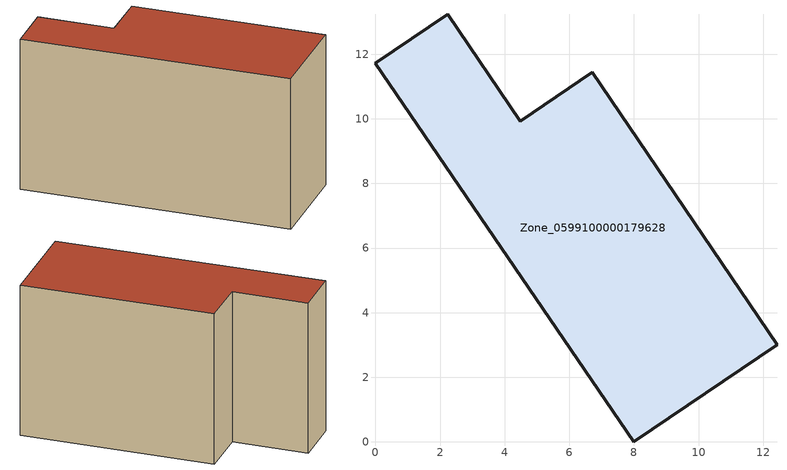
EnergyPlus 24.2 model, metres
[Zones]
Zone_0599100000179628
 floor ground (C_G): 8,0 0,11.72 2.23,13.24 4.48,9.93 6.71,11.45 12.43,3.01 z0
 wall outside (C_F): 8,0 12.43,3.01 6.71,11.45 4.48,9.93 2.23,13.24 0,11.72 8,0 z0:8.24
 roof outside (C_R): 0,11.72 8,0 12.43,3.01 6.71,11.45 4.48,9.93 2.23,13.24 z8.24
[BUILDING]
Pand.0599100000179628: North Axis=0; Terrain=City; Loads Convergence Tolerance Value=0.04; Temperature Convergence Tolerance Value=0.4; Solar Distribution=FullExterior; Maximum Number of Warmup Days=25; Minimum Number of Warmup Days=1
[Site:Location]
Rotterdam.The.Hague.AP_ZH_NLD Design_Conditions: Latitude=51.96; Longitude=4.45; Time Zone=1; Elevation=-4.5
[SITE:GROUNDTEMPERATURE:BUILDINGSURFACE]
18, 18, 18, 18, 18, 18, 18, 18, 18, 18, 18, 18
[MATERIAL] Thermal Absorptance=0.9; Solar Absorptance=0.7; Visible Absorptance=0.7
Name | Roughness | Thickness | Conductivity | Density | Specific Heat
G.TI.1975-1991 | MediumSmooth | 0.15 | 0.288461 | 540 | 1210
F.TI.1975-1991 | Rough | 0.3 | 0.230769 | 1920 | 840
R.TI.1975-1991 | MediumRough | 0.2 | 0.153846 | 1500 | 1000
[CONSTRUCTION]
C_G: G.TI.1975-1991
C_F: F.TI.1975-1991
C_R: R.TI.1975-1991
[ZONE]
Zone_0599100000179628: Type=1; Multiplier=1; Ceiling Height=Autocalculate; Volume=Autocalculate; Floor Area=autocalculate; Part of Total Floor Area=Yes
[ZONEINFILTRATION:DESIGNFLOWRATE]
Infil_Zone_0599100000179628: Zone or ZoneList or Space or SpaceList=Zone_0599100000179628; Schedule=AlwaysOn; Design Flow Rate Calculation Method=Flow/Area; Flow Rate per Floor Area=0.003; Constant Term Coefficient=1; Temperature Term Coefficient=0; Velocity Term Coefficient=0; Velocity Squared Term Coefficient=0
[HVACTEMPLATE:ZONE:IDEALLOADSAIRSYSTEM]
Zone_0599100000179628: Maximum Heating Supply Air Temperature=50; Minimum Cooling Supply Air Temperature=13; Maximum Heating Supply Air Humidity Ratio=0.0156; Minimum Cooling Supply Air Humidity Ratio=0.0077; Heating Limit=NoLimit; Cooling Limit=NoLimit; Dehumidification Control Type=ConstantSensibleHeatRatio; Cooling Sensible Heat Ratio=0.7; Dehumidification Setpoint=60; Humidification Control Type=None; Humidification Setpoint=30; Outdoor Air Method=None; Outdoor Air Flow Rate per Person=0.00944; Outdoor Air Flow Rate per Zone Floor Area=0; Outdoor Air Flow Rate per Zone=0; Demand Controlled Ventilation Type=None; Outdoor Air Economizer Type=NoEconomizer; Heat Recovery Type=None; Sensible Heat Recovery Effectiveness=0.7; Latent Heat Recovery Effectiveness=0.65
[ZONECONTROL:THERMOSTAT]
ThermostatControl_Zone_0599100000179628: Zone or ZoneList=Zone_0599100000179628; Control Type Schedule=DualSetpointControlType; Control 1=Thermostat_Zone_0599100000179628; Temperature Difference Between Cutout And Setpoint=0
[THERMOSTATSETPOINT:DUALSETPOINT]
Thermostat_Zone_0599100000179628: Heating Setpoint Temperature Schedule=HeatingSetpoint_Zone_0599100000179628; Cooling Setpoint Temperature Schedule=CoolingSetpoint_Zone_0599100000179628
[SCHEDULE:COMPACT]
HeatingSetpoint_Zone_0599100000179628: Through: 12/31, For: AllDays, Until: 24:00, 21
CoolingSetpoint_Zone_0599100000179628: Through: 12/31, For: AllDays, Until: 24:00, 24
DualSetpointControlType: Through: 12/31, For: AllDays, Until: 24:00, 4
AlwaysOn: Through: 12/31, For: AllDays, Until: 24:00, 1
